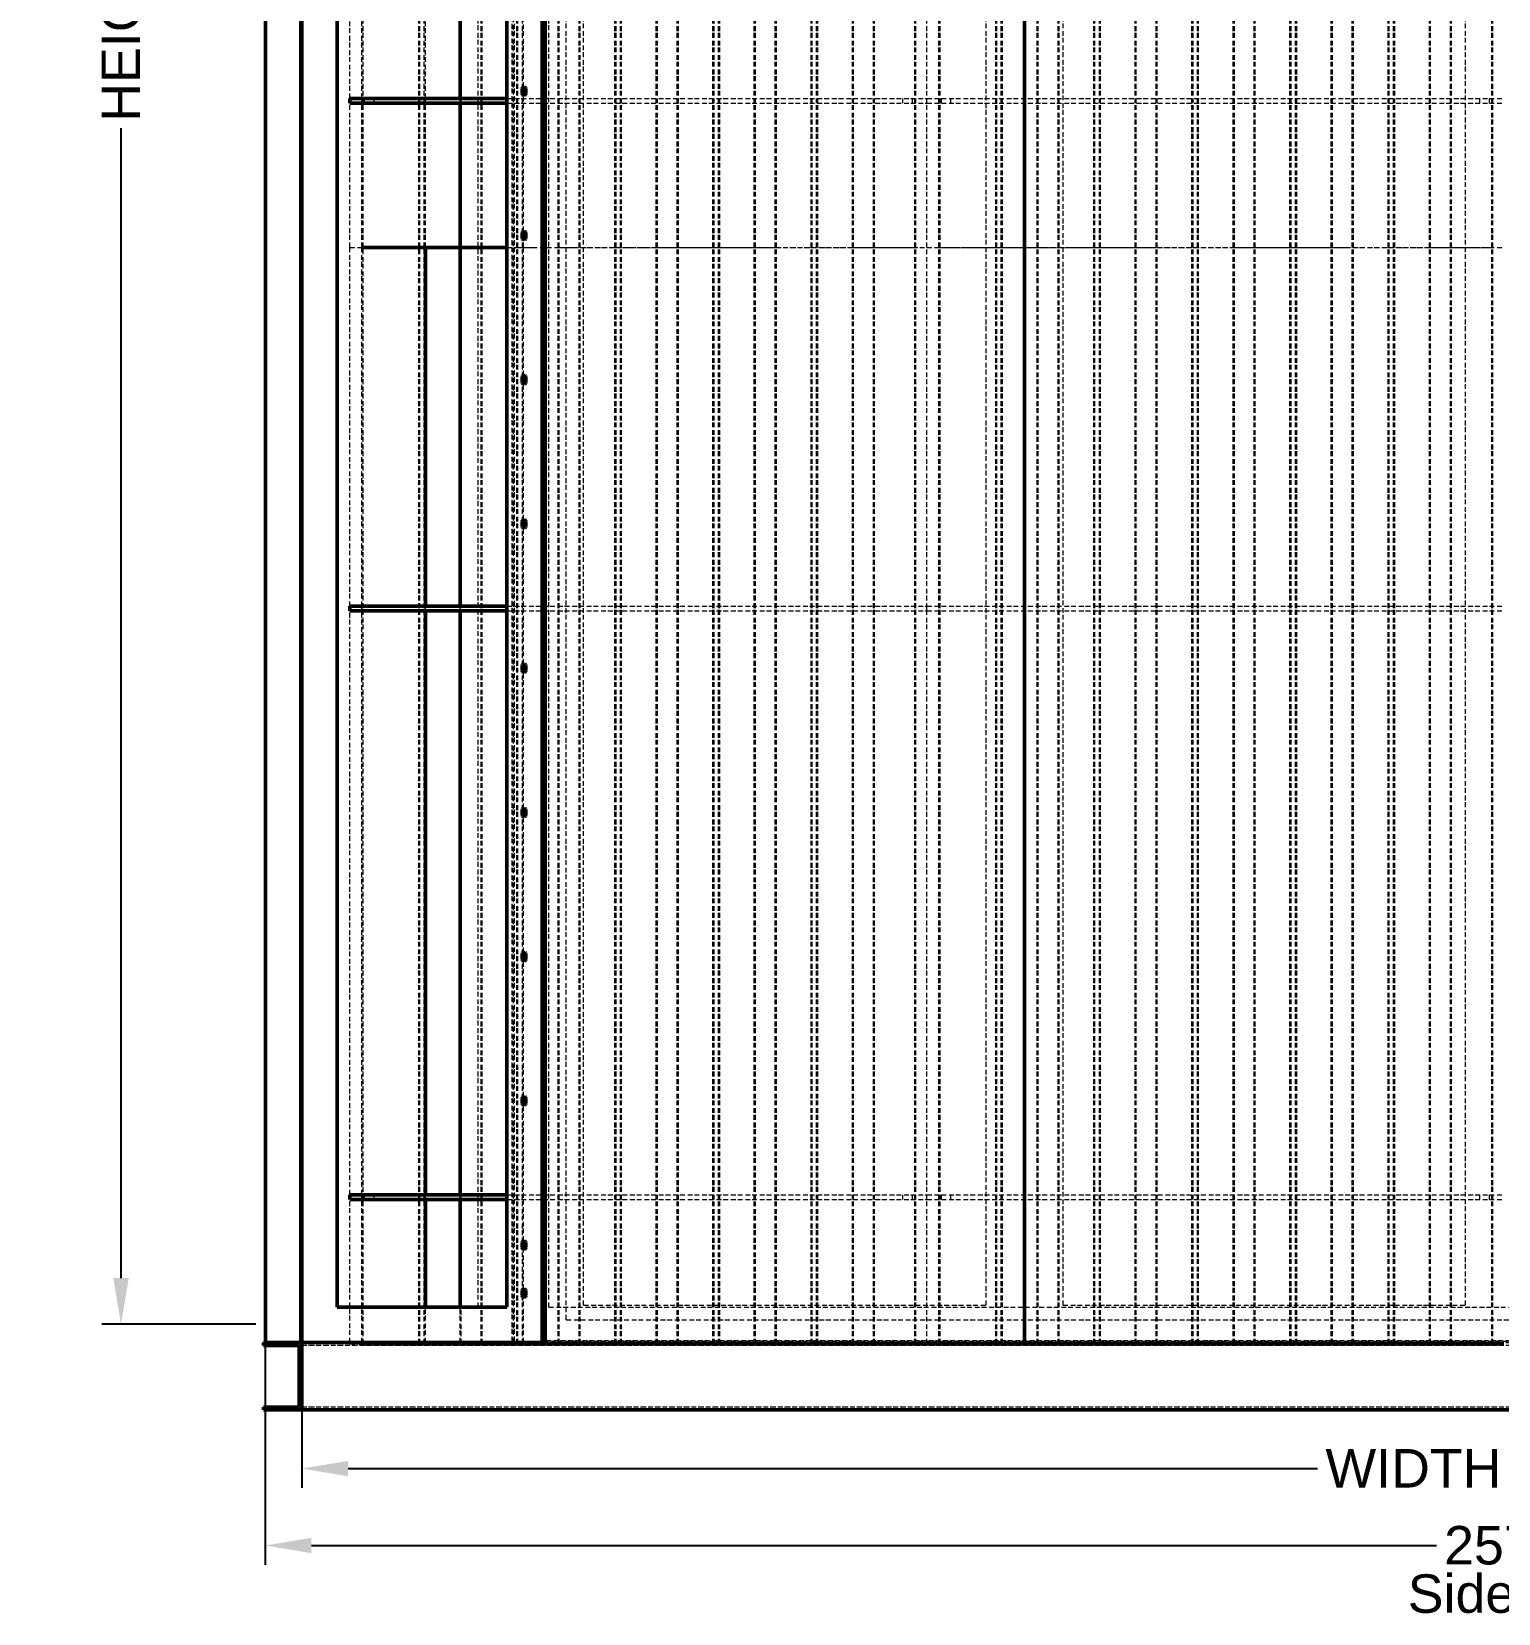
# Model space of a CAD drawing. Header units: millimetres. Extents: x 909 to 14018, y 345 to 10005.
# Drawn here: x 909 to 2434, y 6588 to 8233 of the extents above; entities that cross this region are included whole.
import ezdxf

# ---------------------------------------------------------------- set-up
doc = ezdxf.new("R2010")
doc.units = ezdxf.units.MM
doc.linetypes.add('Hidden', pattern=[15, 5, -3, 5, -2])
for name, color, linetype, lineweight in [('Default', 7, 'Continuous', 50), ('Edges', 7, 'Hidden', 15), ('HiddenEdges', 2, 'Hidden', 15), ('HiddenSilhouettes', 2, 'Hidden', 15), ('HiddenWires', 7, 'Hidden', 15), ('Silhouettes', 7, 'Continuous', 50), ('Wires', 7, 'Hidden', 15)]:
    doc.layers.add(name, color=color, linetype=linetype, lineweight=lineweight)
doc.layers.add('Dimension', color=7, linetype='Continuous', lineweight=50, true_color=0x6495ed)
doc.styles.add('Default', font='arial.ttf')
doc.dimstyles.get("Standard").update_dxf_attribs({"dimtxt": 0.18, "dimasz": 0.18, "dimexe": 0.18, "dimexo": 0.0625, "dimgap": 0.09, "dimtad": 0, "dimtih": 1, "dimtoh": 1, "dimdec": 4, "dimzin": 0, "dimdsep": 46, "dimtxsty": 'Standard', "dimcen": 0.09, "dimadec": 0, "dimazin": 0, "dimtfac": 1, "dimtdec": 4, "dimtofl": 0, "dimtmove": 0, "dimatfit": 3, "dimfxl": 1, "dimtolj": 1, "dimtzin": 0, "dimarcsym": 0})

# ---------------------------------------------------------------- blocks, each defined once
blk = doc.blocks.new('Left')
at = {"layer": 'Edges'}
for points in [[(-1187.5, -175.2, 0), (-1187.5, 431.8, 0)], [(-1121.5, -175.2, 0), (-1121.5, 431.8, 0)], [(-1019.5, -172.1, 0), (-1019.5, -163.3, 0)], [(-1187.5, -330.2, 0), (-1187.5, -180.2, 0)], [(-1121.5, -330.2, 0), (-1121.5, -180.2, 0)], [(-1019.5, -322.1, 0), (-1019.5, -313.3, 0)], [(-1187.5, -703.2, 0), (-1187.5, -330.2, 0)], [(-1187.5, -1315.2, 0), (-1187.5, -708.2, 0)], [(-1187.5, -1432.2, 0), (-1187.5, -1320.2, 0)], [(-1187.5, -1470.2, 0), (-1187.5, -1469, 0)]]:
    blk.add_polyline3d(points, dxfattribs=at)
at = {"layer": 'HiddenEdges'}
for points in [[(-1286.8, -1467.8, 0), (-1286.8, 919.8, 0)], [(-1248.8, -1467.8, 0), (-1248.8, 919.8, 0)], [(-1031.2, -1467.8, 0), (-1031.2, 919.8, 0)], [(-1028.8, -1467.8, 0), (-1028.8, 919.8, 0)], [(-1128.5, -330.2, 0), (-1128.5, 809.8, 0)], [(-1127.3, -330.2, 0), (-1127.3, 809.8, 0)], [(-1122.7, -330.2, 0), (-1122.7, 809.8, 0)], [(-1063.7, -330.2, 0), (-1063.7, 809.8, 0)], [(-1062.5, -330.2, 0), (-1062.5, 809.8, 0)], [(-1026.5, -330.2, 0), (-1026.5, 809.8, 0)], [(-1025.3, -330.2, 0), (-1025.3, 809.8, 0)], [(-961.7, -330.2, 0), (-961.7, 809.8, 0)], [(-960.5, -330.2, 0), (-960.5, 809.8, 0)], [(-924.5, -330.2, 0), (-924.5, 809.8, 0)], [(-859.7, -330.2, 0), (-859.7, 809.8, 0)], [(-858.5, -330.2, 0), (-858.5, 809.8, 0)], [(-822.5, -330.2, 0), (-822.5, 809.8, 0)], [(-821.3, -330.2, 0), (-821.3, 809.8, 0)], [(-757.7, -330.2, 0), (-757.7, 809.8, 0)], [(-756.5, -330.2, 0), (-756.5, 809.8, 0)], [(-719.3, -330.2, 0), (-719.3, 809.8, 0)], [(-655.7, -330.2, 0), (-655.7, 809.8, 0)], [(-654.5, -330.2, 0), (-654.5, 809.8, 0)], [(-528.5, -330.2, 0), (-528.5, 809.8, 0)], [(-527.3, -330.2, 0), (-527.3, 809.8, 0)], [(-522.7, -330.2, 0), (-522.7, 809.8, 0)], [(-462.5, -330.2, 0), (-462.5, 809.8, 0)], [(-426.5, -330.2, 0), (-426.5, 809.8, 0)], [(-425.3, -330.2, 0), (-425.3, 809.8, 0)], [(-361.7, -330.2, 0), (-361.7, 809.8, 0)], [(-324.5, -330.2, 0), (-324.5, 809.8, 0)], [(-259.7, -330.2, 0), (-259.7, 809.8, 0)], [(-258.5, -330.2, 0), (-258.5, 809.8, 0)], [(-222.5, -330.2, 0), (-222.5, 809.8, 0)], [(-221.3, -330.2, 0), (-221.3, 809.8, 0)], [(-157.7, -330.2, 0), (-157.7, 809.8, 0)], [(-156.5, -330.2, 0), (-156.5, 809.8, 0)], [(-119.3, -330.2, 0), (-119.3, 809.8, 0)], [(-55.7, -330.2, 0), (-55.7, 809.8, 0)], [(-54.5, -330.2, 0), (-54.5, 809.8, 0)], [(-1248.8, -1467.8, 0), (-1248.8, 529.8, 0)], [(-1001.2, -1467.8, 0), (-1001.2, 529.8, 0)], [(-997, -1467.2, 0), (-997, 526.8, 0)], [(-983.5, -330.2, 0), (-983.5, 529.8, 0)], [(-917.5, -330.2, 0), (-917.5, 529.8, 0)], [(-881.5, -330.2, 0), (-881.5, 529.8, 0)], [(-779.5, -330.2, 0), (-779.5, 529.8, 0)], [(-713.5, -330.2, 0), (-713.5, 529.8, 0)], [(-677.5, -330.2, 0), (-677.5, 529.8, 0)], [(-611.5, -330.2, 0), (-611.5, 529.8, 0)], [(-587.5, -330.2, 0), (-587.5, 529.8, 0)], [(-521.5, -330.2, 0), (-521.5, 529.8, 0)], [(-419.5, -330.2, 0), (-419.5, 529.8, 0)], [(-383.5, -330.2, 0), (-383.5, 529.8, 0)], [(-317.5, -330.2, 0), (-317.5, 529.8, 0)], [(-281.5, -330.2, 0), (-281.5, 529.8, 0)], [(-179.5, -330.2, 0), (-179.5, 529.8, 0)], [(-113.5, -330.2, 0), (-113.5, 529.8, 0)], [(-77.5, -330.2, 0), (-77.5, 529.8, 0)], [(-11.5, -330.2, 0), (-11.5, 529.8, 0)], [(-1019.5, -163.3, 0), (-1019.5, -22.1, 0)], [(-1187.5, -180.2, 0), (-1187.5, -175.2, 0)], [(-1121.5, -180.2, 0), (-1121.5, -175.2, 0)], [(-1019.5, -313.3, 0), (-1019.5, -172.1, 0)], [(-1019.5, -330.2, 0), (-1019.5, -322.1, 0)], [(-1128.5, -1470.2, 0), (-1128.5, -330.2, 0)], [(-1127.3, -1470.2, 0), (-1127.3, -330.2, 0)], [(-1122.7, -1470.2, 0), (-1122.7, -330.2, 0)], [(-1084.3, -1470.2, 0), (-1084.3, -330.2, 0)], [(-1063.7, -1470.2, 0), (-1063.7, -330.2, 0)], [(-1062.5, -1470.2, 0), (-1062.5, -330.2, 0)], [(-1026.5, -1470.2, 0), (-1026.5, -330.2, 0)], [(-1025.3, -1470.2, 0), (-1025.3, -330.2, 0)], [(-983.5, -1470.2, 0), (-983.5, -330.2, 0)], [(-982.3, -1470.2, 0), (-982.3, -330.2, 0)], [(-961.7, -1470.2, 0), (-961.7, -330.2, 0)], [(-960.5, -1470.2, 0), (-960.5, -330.2, 0)], [(-924.5, -1470.2, 0), (-924.5, -330.2, 0)], [(-917.5, -1470.2, 0), (-917.5, -330.2, 0)], [(-881.5, -1470.2, 0), (-881.5, -330.2, 0)], [(-859.7, -1470.2, 0), (-859.7, -330.2, 0)], [(-858.5, -1470.2, 0), (-858.5, -330.2, 0)], [(-822.5, -1470.2, 0), (-822.5, -330.2, 0)], [(-821.3, -1470.2, 0), (-821.3, -330.2, 0)], [(-816.7, -1470.2, 0), (-816.7, -330.2, 0)], [(-756.5, -1470.2, 0), (-756.5, -330.2, 0)], [(-719.3, -1470.2, 0), (-719.3, -330.2, 0)], [(-713.5, -1470.2, 0), (-713.5, -330.2, 0)], [(-677.5, -1470.2, 0), (-677.5, -330.2, 0)], [(-676.3, -1470.2, 0), (-676.3, -330.2, 0)], [(-655.7, -1470.2, 0), (-655.7, -330.2, 0)], [(-654.5, -1470.2, 0), (-654.5, -330.2, 0)], [(-611.5, -1470.2, 0), (-611.5, -330.2, 0)], [(-587.5, -1470.2, 0), (-587.5, -330.2, 0)], [(-528.5, -1470.2, 0), (-528.5, -330.2, 0)], [(-527.3, -1470.2, 0), (-527.3, -330.2, 0)], [(-521.5, -1470.2, 0), (-521.5, -330.2, 0)], [(-485.5, -1470.2, 0), (-485.5, -330.2, 0)], [(-463.7, -1470.2, 0), (-463.7, -330.2, 0)], [(-462.5, -1470.2, 0), (-462.5, -330.2, 0)], [(-426.5, -1470.2, 0), (-426.5, -330.2, 0)], [(-425.3, -1470.2, 0), (-425.3, -330.2, 0)], [(-420.7, -1470.2, 0), (-420.7, -330.2, 0)], [(-419.5, -1470.2, 0), (-419.5, -330.2, 0)], [(-361.7, -1470.2, 0), (-361.7, -330.2, 0)], [(-324.5, -1470.2, 0), (-324.5, -330.2, 0)], [(-317.5, -1470.2, 0), (-317.5, -330.2, 0)], [(-281.5, -1470.2, 0), (-281.5, -330.2, 0)], [(-259.7, -1470.2, 0), (-259.7, -330.2, 0)], [(-222.5, -1470.2, 0), (-222.5, -330.2, 0)], [(-179.5, -1470.2, 0), (-179.5, -330.2, 0)], [(-157.7, -1470.2, 0), (-157.7, -330.2, 0)], [(-156.5, -1470.2, 0), (-156.5, -330.2, 0)], [(-119.3, -1470.2, 0), (-119.3, -330.2, 0)], [(-77.5, -1470.2, 0), (-77.5, -330.2, 0)], [(-55.7, -1470.2, 0), (-55.7, -330.2, 0)], [(-54.5, -1470.2, 0), (-54.5, -330.2, 0)], [(-12.7, -1470.2, 0), (-12.7, -330.2, 0)], [(-11.5, -1470.2, 0), (-11.5, -330.2, 0)], [(-1187.5, -708.2, 0), (-1187.5, -703.2, 0)], [(-1187.5, -1320.2, 0), (-1187.5, -1315.2, 0)], [(-1187.5, -1469, 0), (-1187.5, -1432.2, 0)], [(-1286.8, -1454, 0), (-1288, -1454, 0)], [(1290, -1469, 0), (-1290, -1469, 0)], [(1290, -1472, 0), (-1290, -1472, 0)], [(-1250, -1467.8, 0), (-1286.8, -1467.8, 0)], [(1253, -1472, 0), (-1253, -1472, 0)], [(-1001.2, -1467.8, 0), (-1248.8, -1467.8, 0)], [(108.8, -1467.8, 0), (-1028.8, -1467.8, 0)], [(997, -1467.2, 0), (-997, -1467.2, 0)], [(1290, -1536, 0), (-1290, -1536, 0)], [(1290, -1539, 0), (-1290, -1539, 0)], [(1253, -1536, 0), (-1253, -1536, 0)]]:
    blk.add_polyline3d(points, dxfattribs=at)
at = {"layer": 'HiddenSilhouettes'}
for points in [[(-1186.3, -330.2, 0), (-1186.3, 809.8, 0)], [(-1084.3, -330.2, 0), (-1084.3, 809.8, 0)], [(-1066.8, -1432.2, 0), (-1066.8, 809.8, 0)], [(-1030, -1469, 0), (-1030, 809.8, 0)], [(-1020.7, -330.2, 0), (-1020.7, 809.8, 0)], [(-993.2, -1432.2, 0), (-993.2, 809.8, 0)], [(-982.3, -330.2, 0), (-982.3, 809.8, 0)], [(-923.3, -330.2, 0), (-923.3, 809.8, 0)], [(-918.7, -330.2, 0), (-918.7, 809.8, 0)], [(-880.3, -330.2, 0), (-880.3, 809.8, 0)], [(-816.7, -330.2, 0), (-816.7, 809.8, 0)], [(-778.3, -330.2, 0), (-778.3, 809.8, 0)], [(-720.5, -330.2, 0), (-720.5, 809.8, 0)], [(-714.7, -330.2, 0), (-714.7, 809.8, 0)], [(-676.3, -330.2, 0), (-676.3, 809.8, 0)], [(-612.7, -330.2, 0), (-612.7, 809.8, 0)], [(-586.3, -330.2, 0), (-586.3, 809.8, 0)], [(-484.3, -330.2, 0), (-484.3, 809.8, 0)], [(-463.7, -330.2, 0), (-463.7, 809.8, 0)], [(-420.7, -330.2, 0), (-420.7, 809.8, 0)], [(-382.3, -330.2, 0), (-382.3, 809.8, 0)], [(-360.5, -330.2, 0), (-360.5, 809.8, 0)], [(-323.3, -330.2, 0), (-323.3, 809.8, 0)], [(-318.7, -330.2, 0), (-318.7, 809.8, 0)], [(-280.3, -330.2, 0), (-280.3, 809.8, 0)], [(-216.7, -330.2, 0), (-216.7, 809.8, 0)], [(-178.3, -330.2, 0), (-178.3, 809.8, 0)], [(-120.5, -330.2, 0), (-120.5, 809.8, 0)], [(-114.7, -330.2, 0), (-114.7, 809.8, 0)], [(-76.3, -330.2, 0), (-76.3, 809.8, 0)], [(-12.7, -330.2, 0), (-12.7, 809.8, 0)], [(-815.5, -330.2, 0), (-815.5, 529.8, 0)], [(-485.5, -330.2, 0), (-485.5, 529.8, 0)], [(-215.5, -330.2, 0), (-215.5, 529.8, 0)], [(-975, -1445.2, 0), (-975, 504.8, 0)], [(-957, -1430.2, 0), (-957, 483.8, 0)], [(-538.5, -1430.2, 0), (-538.5, 483.8, 0)], [(-458.5, -1430.2, 0), (-458.5, 483.8, 0)], [(-40, -1430.2, 0), (-40, 483.8, 0)], [(-1185, -180.2, 0), (-1185, -175.2, 0)], [(-1175, -180.2, 0), (-1175, -175.2, 0)], [(-1085.5, -180.2, 0), (-1085.5, -175.2, 0)], [(-1036.8, -175.2, 0), (-600, -175.2, 0)], [(-1036.8, -180.2, 0), (-600, -180.2, 0)], [(-625, -180.2, 0), (-625, -175.2, 0)], [(-615, -180.2, 0), (-615, -175.2, 0)], [(-600, -175.2, 0), (0, -175.2, 0)], [(-600, -180.2, 0), (-600, -175.2, 0)], [(-600, -180.2, 0), (0, -180.2, 0)], [(-585, -180.2, 0), (-585, -175.2, 0)], [(-575, -180.2, 0), (-575, -175.2, 0)], [(-25, -180.2, 0), (-25, -175.2, 0)], [(-15, -180.2, 0), (-15, -175.2, 0)], [(-1186.3, -1470.2, 0), (-1186.3, -330.2, 0)], [(-1128.5, -330.2, 0), (-1062.5, -330.2, 0)], [(-1127.3, -330.2, 0), (-1121.5, -330.2, 0)], [(-1085.5, -330.2, 0), (-1063.7, -330.2, 0)], [(-1036.8, -330.2, 0), (-1019.5, -330.2, 0)], [(-1026.5, -330.2, 0), (-1007.8, -330.2, 0)], [(-1025.3, -330.2, 0), (-967.5, -330.2, 0)], [(-1020.7, -1470.2, 0), (-1020.7, -330.2, 0)], [(-1019.5, -463.3, 0), (-1019.5, -330.2, 0)], [(-983.5, -330.2, 0), (-917.5, -330.2, 0)], [(-924.5, -330.2, 0), (-858.5, -330.2, 0)], [(-923.3, -1470.2, 0), (-923.3, -330.2, 0)], [(-923.3, -330.2, 0), (-859.7, -330.2, 0)], [(-918.7, -1470.2, 0), (-918.7, -330.2, 0)], [(-881.5, -330.2, 0), (-815.5, -330.2, 0)], [(-880.3, -1470.2, 0), (-880.3, -330.2, 0)], [(-822.5, -330.2, 0), (-756.5, -330.2, 0)], [(-821.3, -330.2, 0), (-757.7, -330.2, 0)], [(-815.5, -1470.2, 0), (-815.5, -330.2, 0)], [(-779.5, -330.2, 0), (-713.5, -330.2, 0)], [(-779.5, -1470.2, 0), (-779.5, -330.2, 0)], [(-778.3, -1470.2, 0), (-778.3, -330.2, 0)], [(-757.7, -1470.2, 0), (-757.7, -330.2, 0)], [(-720.5, -1470.2, 0), (-720.5, -330.2, 0)], [(-720.5, -330.2, 0), (-654.5, -330.2, 0)], [(-719.3, -330.2, 0), (-655.7, -330.2, 0)], [(-714.7, -1470.2, 0), (-714.7, -330.2, 0)], [(-677.5, -330.2, 0), (-611.5, -330.2, 0)], [(-612.7, -1470.2, 0), (-612.7, -330.2, 0)], [(-587.5, -330.2, 0), (-521.5, -330.2, 0)], [(-586.3, -1470.2, 0), (-586.3, -330.2, 0)], [(-528.5, -330.2, 0), (-483.7, -330.2, 0)], [(-527.3, -330.2, 0), (-483.7, -330.2, 0)], [(-522.7, -1470.2, 0), (-522.7, -330.2, 0)], [(-485.5, -330.2, 0), (-419.5, -330.2, 0)], [(-484.3, -1470.2, 0), (-484.3, -330.2, 0)], [(-426.5, -330.2, 0), (-360.5, -330.2, 0)], [(-425.3, -330.2, 0), (-361.7, -330.2, 0)], [(-383.5, -330.2, 0), (-317.5, -330.2, 0)], [(-383.5, -1470.2, 0), (-383.5, -330.2, 0)], [(-382.3, -1470.2, 0), (-382.3, -330.2, 0)], [(-360.5, -1470.2, 0), (-360.5, -330.2, 0)], [(-323.3, -1470.2, 0), (-323.3, -330.2, 0)], [(-322.5, -330.2, 0), (-259.7, -330.2, 0)], [(-322.5, -330.2, 0), (-258.5, -330.2, 0)], [(-318.7, -1470.2, 0), (-318.7, -330.2, 0)], [(-281.5, -330.2, 0), (-215.5, -330.2, 0)], [(-280.3, -1470.2, 0), (-280.3, -330.2, 0)], [(-258.5, -1470.2, 0), (-258.5, -330.2, 0)], [(-222.5, -330.2, 0), (-161.2, -330.2, 0)], [(-221.3, -1470.2, 0), (-221.3, -330.2, 0)], [(-221.3, -330.2, 0), (-161.2, -330.2, 0)], [(-216.7, -1470.2, 0), (-216.7, -330.2, 0)], [(-215.5, -1470.2, 0), (-215.5, -330.2, 0)], [(-179.5, -330.2, 0), (-113.5, -330.2, 0)], [(-178.3, -1470.2, 0), (-178.3, -330.2, 0)], [(-120.5, -1470.2, 0), (-120.5, -330.2, 0)], [(-120.5, -330.2, 0), (-54.5, -330.2, 0)], [(-119.3, -330.2, 0), (-55.7, -330.2, 0)], [(-114.7, -1470.2, 0), (-114.7, -330.2, 0)], [(-113.5, -1470.2, 0), (-113.5, -330.2, 0)], [(-77.5, -330.2, 0), (-11.5, -330.2, 0)], [(-76.3, -1470.2, 0), (-76.3, -330.2, 0)], [(-1019.5, -613.3, 0), (-1019.5, -472.1, 0)], [(-1019.5, -763.3, 0), (-1019.5, -622.1, 0)], [(-1121.5, -708.2, 0), (-1121.5, -703.2, 0)], [(-1085.5, -708.2, 0), (-1085.5, -703.2, 0)], [(-1036.8, -703.2, 0), (-600, -703.2, 0)], [(-600, -703.2, 0), (0, -703.2, 0)], [(-600, -708.2, 0), (-600, -703.2, 0)], [(-1036.8, -708.2, 0), (-600, -708.2, 0)], [(-600, -708.2, 0), (0, -708.2, 0)], [(-1019.5, -913.3, 0), (-1019.5, -772.1, 0)], [(-1019.5, -1063.3, 0), (-1019.5, -922.1, 0)], [(-1019.5, -1213.3, 0), (-1019.5, -1072.1, 0)], [(-1019.5, -1363.3, 0), (-1019.5, -1222.1, 0)], [(-1185, -1320.2, 0), (-1185, -1315.2, 0)], [(-1175, -1320.2, 0), (-1175, -1315.2, 0)], [(-1121.5, -1320.2, 0), (-1121.5, -1315.2, 0)], [(-1085.5, -1320.2, 0), (-1085.5, -1315.2, 0)], [(-1036.8, -1315.2, 0), (-600, -1315.2, 0)], [(-625, -1320.2, 0), (-625, -1315.2, 0)], [(-615, -1320.2, 0), (-615, -1315.2, 0)], [(-600, -1315.2, 0), (0, -1315.2, 0)], [(-600, -1320.2, 0), (-600, -1315.2, 0)], [(-585, -1320.2, 0), (-585, -1315.2, 0)], [(-575, -1320.2, 0), (-575, -1315.2, 0)], [(-25, -1320.2, 0), (-25, -1315.2, 0)], [(-15, -1320.2, 0), (-15, -1315.2, 0)], [(-1036.8, -1320.2, 0), (-600, -1320.2, 0)], [(-600, -1320.2, 0), (0, -1320.2, 0)], [(-1019.5, -1413.3, 0), (-1019.5, -1372.1, 0)], [(-1019.5, -1469, 0), (-1019.5, -1422.1, 0)], [(-957, -1430.2, 0), (-538.5, -1430.2, 0)], [(-458.5, -1430.2, 0), (-40, -1430.2, 0)], [(-1121.5, -1469, 0), (-1121.5, -1432.2, 0)], [(-1085.5, -1469, 0), (-1085.5, -1432.2, 0)], [(-993.2, -1432.2, 0), (73.2, -1432.2, 0)], [(-975, -1445.2, 0), (975, -1445.2, 0)], [(-1128.5, -1470.2, 0), (-1062.5, -1470.2, 0)], [(-1127.3, -1470.2, 0), (-1121.5, -1470.2, 0)], [(-1085.5, -1470.2, 0), (-1063.7, -1470.2, 0)], [(-1048.1, -1469, 0), (1048.1, -1469, 0)], [(-1026.5, -1470.2, 0), (-967.5, -1470.2, 0)], [(-1025.3, -1470.2, 0), (-1019.5, -1470.2, 0)], [(-1000, -1470.2, 0), (-967.5, -1470.2, 0)], [(-997, -1470.2, 0), (-967.5, -1470.2, 0)], [(-645, -1470.2, 0), (-483.7, -1470.2, 0)]]:
    blk.add_polyline3d(points, dxfattribs=at)
blk.add_polyline3d([(-1000, -1469, 0)], close=True, dxfattribs=at)
at = {"layer": 'HiddenWires'}
for points in [[(-600, -330.2, 0), (-600, 529.8, 0)], [(-1200, -180.2, 0), (-1200, -175.2, 0)], [(-1187.5, -330.2, 0), (-1007.8, -330.2, 0)], [(-967.5, -330.2, 0), (-600, -330.2, 0)], [(-600, -330.2, 0), (0, -330.2, 0)], [(-600, -1470.2, 0), (-600, -330.2, 0)], [(-1200, -708.2, 0), (-1200, -703.2, 0)], [(-1200, -1320.2, 0), (-1200, -1315.2, 0)], [(-1200, -1469, 0), (-1200, -1432.2, 0)], [(-1187.5, -1470.2, 0), (-967.5, -1470.2, 0)]]:
    blk.add_polyline3d(points, dxfattribs=at)
at = {"layer": 'Silhouettes'}
for points in [[(-1020.7, -164.2), (-1020, -163.5)], [(-1019, -163.2), (-1018, -163.5)], [(-1018, -163.5), (-1017.3, -164.2)], [(-1017.3, -164.2), (-1017, -165.2)], [(-1021, -170.2), (-1021, -165.2)], [(-1018, -171.9), (-1017.3, -171.2)], [(-1017.3, -171.2), (-1017, -170.2)], [(-1021, -320.2), (-1021, -315.2)], [(-1021, -320.2), (-1020.7, -321.2)], [(-1020.7, -314.2), (-1020, -313.5)], [(-1020, -321.9), (-1019, -322.2)], [(-1019, -313.2), (-1018, -313.5)], [(-1019, -322.2), (-1018, -321.9)], [(-1018, -321.9), (-1017.3, -321.2)], [(-1017.3, -314.2), (-1017, -315.2)], [(-1017.3, -321.2), (-1017, -320.2)], [(-1021, -470.2), (-1021, -465.2)], [(-1021, -470.2), (-1020.7, -471.2)], [(-1020.7, -464.2), (-1020, -463.5)], [(-1019, -472.2), (-1018, -471.9)], [(-1018, -463.5), (-1017.3, -464.2)], [(-1017.3, -464.2), (-1017, -465.2)], [(-1021, -620.2), (-1021, -615.2)], [(-1021, -620.2), (-1020.7, -621.2)], [(-1020.7, -614.2), (-1020, -613.5)], [(-1020, -621.9), (-1019, -622.2)], [(-1019, -613.2), (-1018, -613.5)], [(-1019, -622.2), (-1018, -621.9)], [(-1018, -621.9), (-1017.3, -621.2)], [(-1017.3, -614.2), (-1017, -615.2)], [(-1021, -770.2), (-1021, -765.2)], [(-1021, -770.2), (-1020.7, -771.2)], [(-1020.7, -764.2), (-1020, -763.5)], [(-1020, -763.5), (-1019, -763.2)], [(-1018, -771.9), (-1017.3, -771.2)], [(-1017.3, -764.2), (-1017, -765.2)], [(-1021, -920.2), (-1021, -915.2)], [(-1021, -920.2), (-1020.7, -921.2)], [(-1020.7, -914.2), (-1020, -913.5)], [(-1019, -913.2), (-1018, -913.5)], [(-1017.3, -914.2), (-1017, -915.2)], [(-1018, -921.9), (-1017.3, -921.2)], [(-1021, -1070.2), (-1021, -1065.2)], [(-1020.7, -1064.2), (-1020, -1063.5)], [(-1019, -1063.2), (-1018, -1063.5)], [(-1017.3, -1064.2), (-1017, -1065.2)], [(-1021, -1070.2), (-1020.7, -1071.2)], [(-1020.7, -1071.2), (-1020, -1071.9)], [(-1019, -1072.2), (-1018, -1071.9)], [(-1018, -1071.9), (-1017.3, -1071.2)], [(-1021, -1220.2), (-1021, -1215.2)], [(-1019, -1213.2), (-1018, -1213.5)], [(-1017.3, -1214.2), (-1017, -1215.2)], [(-1021, -1220.2), (-1020.7, -1221.2)], [(-1019, -1222.2), (-1018, -1221.9)], [(-1018, -1221.9), (-1017.3, -1221.2)], [(-1020.7, -1364.2), (-1020, -1363.5)], [(-1019, -1363.2), (-1018, -1363.5)], [(-1017.3, -1364.2), (-1017, -1365.2)], [(-1021, -1370.2), (-1021, -1365.2)], [(-1021, -1370.2), (-1020.7, -1371.2)], [(-1019, -1372.2), (-1018, -1371.9)], [(-1020, -1413.5), (-1019, -1413.2)], [(-1019, -1413.2), (-1018, -1413.5)], [(-1017.3, -1414.2), (-1017, -1415.2)], [(-1021, -1420.2), (-1021, -1415.2)], [(-1021, -1420.2), (-1020.7, -1421.2)], [(-1019, -1422.2), (-1018, -1421.9)]]:
    blk.add_lwpolyline(points, dxfattribs=at)
for points in [[(-1288, -1469, 0), (-1288, 921, 0)], [(-1251.2, -1470.2, 0), (-1251.2, 919.8, 0)], [(-1250, -1346.6, 0), (-1250, 921, 0)], [(-1000, -1470.2, 0), (-1000, 529.8, 0)], [(-997, -1470.2, 0), (-997, 523.8, 0)], [(-498.5, -1470.2, 0), (-498.5, 523.8, 0)], [(-1213.2, -1432.2, 0), (-1213.2, 494.2, 0)], [(-1036.8, -1432.2, 0), (-1036.8, 494.2, 0)], [(-1085.5, -175.2, 0), (-1085.5, 431.8, 0)], [(-1021, -165.2, 0), (-1020.7, -164.2, 0)], [(-1020, -163.5, 0), (-1019, -163.2, 0)], [(-1200, -175.2, 0), (-1036.8, -175.2, 0)], [(-1200, -180.2, 0), (-1200, -175.2, 0)], [(-1200, -180.2, 0), (-1036.8, -180.2, 0)], [(-1085.5, -330.2, 0), (-1085.5, -180.2, 0)], [(-1021, -170.2, 0), (-1020.7, -171.2, 0)], [(-1020.7, -171.2, 0), (-1020, -171.9, 0)], [(-1020, -171.9, 0), (-1019, -172.2, 0)], [(-1019, -172.2, 0), (-1018, -171.9, 0)], [(-1017, -170.2, 0), (-1017, -165.2, 0)], [(-1021, -315.2, 0), (-1020.7, -314.2, 0)], [(-1020.7, -321.2, 0), (-1020, -321.9, 0)], [(-1020, -313.5, 0), (-1019, -313.2, 0)], [(-1018, -313.5, 0), (-1017.3, -314.2, 0)], [(-1017, -320.2, 0), (-1017, -315.2, 0)], [(-1187.5, -330.2, 0), (-1121.5, -330.2, 0)], [(-1121.5, -703.2, 0), (-1121.5, -330.2, 0)], [(-1121.5, -330.2, 0), (-1085.5, -330.2, 0)], [(-1085.5, -330.2, 0), (-1036.8, -330.2, 0)], [(-1085.5, -703.2, 0), (-1085.5, -330.2, 0)], [(-1021, -465.2, 0), (-1020.7, -464.2, 0)], [(-1020.7, -471.2, 0), (-1020, -471.9, 0)], [(-1020, -463.5, 0), (-1019, -463.2, 0)], [(-1020, -471.9, 0), (-1019, -472.2, 0)], [(-1019.5, -472.1, 0), (-1019.5, -463.3, 0)], [(-1019, -463.2, 0), (-1018, -463.5, 0)], [(-1018, -471.9, 0), (-1017.3, -471.2, 0)], [(-1017.3, -471.2, 0), (-1017, -470.2, 0)], [(-1017, -470.2, 0), (-1017, -465.2, 0)], [(-1021, -615.2, 0), (-1020.7, -614.2, 0)], [(-1020.7, -621.2, 0), (-1020, -621.9, 0)], [(-1020, -613.5, 0), (-1019, -613.2, 0)], [(-1019.5, -622.1, 0), (-1019.5, -613.3, 0)], [(-1018, -613.5, 0), (-1017.3, -614.2, 0)], [(-1017.3, -621.2, 0), (-1017, -620.2, 0)], [(-1017, -620.2, 0), (-1017, -615.2, 0)], [(-1200, -703.2, 0), (-1036.8, -703.2, 0)], [(-1200, -708.2, 0), (-1200, -703.2, 0)], [(-1200, -708.2, 0), (-1036.8, -708.2, 0)], [(-1121.5, -1315.2, 0), (-1121.5, -708.2, 0)], [(-1085.5, -1315.2, 0), (-1085.5, -708.2, 0)], [(-1021, -765.2, 0), (-1020.7, -764.2, 0)], [(-1020.7, -771.2, 0), (-1020, -771.9, 0)], [(-1020, -771.9, 0), (-1019, -772.2, 0)], [(-1019.5, -772.1, 0), (-1019.5, -763.3, 0)], [(-1019, -763.2, 0), (-1018, -763.5, 0)], [(-1019, -772.2, 0), (-1018, -771.9, 0)], [(-1018, -763.5, 0), (-1017.3, -764.2, 0)], [(-1017.3, -771.2, 0), (-1017, -770.2, 0)], [(-1017, -770.2, 0), (-1017, -765.2, 0)], [(-1021, -915.2, 0), (-1020.7, -914.2, 0)], [(-1020, -913.5, 0), (-1019, -913.2, 0)], [(-1019.5, -922.1, 0), (-1019.5, -913.3, 0)], [(-1018, -913.5, 0), (-1017.3, -914.2, 0)], [(-1017.3, -921.2, 0), (-1017, -920.2, 0)], [(-1017, -920.2, 0), (-1017, -915.2, 0)], [(-1020.7, -921.2, 0), (-1020, -921.9, 0)], [(-1020, -921.9, 0), (-1019, -922.2, 0)], [(-1019, -922.2, 0), (-1018, -921.9, 0)], [(-1021, -1065.2, 0), (-1020.7, -1064.2, 0)], [(-1020, -1063.5, 0), (-1019, -1063.2, 0)], [(-1019.5, -1072.1, 0), (-1019.5, -1063.3, 0)], [(-1018, -1063.5, 0), (-1017.3, -1064.2, 0)], [(-1017, -1070.2, 0), (-1017, -1065.2, 0)], [(-1020, -1071.9, 0), (-1019, -1072.2, 0)], [(-1017.3, -1071.2, 0), (-1017, -1070.2, 0)], [(-1021, -1215.2, 0), (-1020.7, -1214.2, 0)], [(-1020.7, -1214.2, 0), (-1020, -1213.5, 0)], [(-1020, -1213.5, 0), (-1019, -1213.2, 0)], [(-1019.5, -1222.1, 0), (-1019.5, -1213.3, 0)], [(-1018, -1213.5, 0), (-1017.3, -1214.2, 0)], [(-1017, -1220.2, 0), (-1017, -1215.2, 0)], [(-1020.7, -1221.2, 0), (-1020, -1221.9, 0)], [(-1020, -1221.9, 0), (-1019, -1222.2, 0)], [(-1017.3, -1221.2, 0), (-1017, -1220.2, 0)], [(-1200, -1315.2, 0), (-1036.8, -1315.2, 0)], [(-1200, -1320.2, 0), (-1200, -1315.2, 0)], [(-1200, -1320.2, 0), (-1036.8, -1320.2, 0)], [(-1121.5, -1432.2, 0), (-1121.5, -1320.2, 0)], [(-1085.5, -1432.2, 0), (-1085.5, -1320.2, 0)], [(-1250, -1470.2, 0), (-1250, -1346.6, 0)], [(-1021, -1365.2, 0), (-1020.7, -1364.2, 0)], [(-1020, -1363.5, 0), (-1019, -1363.2, 0)], [(-1019.5, -1372.1, 0), (-1019.5, -1363.3, 0)], [(-1018, -1363.5, 0), (-1017.3, -1364.2, 0)], [(-1020.7, -1371.2, 0), (-1020, -1371.9, 0)], [(-1020, -1371.9, 0), (-1019, -1372.2, 0)], [(-1018, -1371.9, 0), (-1017.3, -1371.2, 0)], [(-1017.3, -1371.2, 0), (-1017, -1370.2, 0)], [(-1017, -1370.2, 0), (-1017, -1365.2, 0)], [(-1021, -1415.2, 0), (-1020.7, -1414.2, 0)], [(-1020.7, -1414.2, 0), (-1020, -1413.5, 0)], [(-1019.5, -1422.1, 0), (-1019.5, -1413.3, 0)], [(-1018, -1413.5, 0), (-1017.3, -1414.2, 0)], [(-1020.7, -1421.2, 0), (-1020, -1421.9, 0)], [(-1020, -1421.9, 0), (-1019, -1422.2, 0)], [(-1018, -1421.9, 0), (-1017.3, -1421.2, 0)], [(-1017.3, -1421.2, 0), (-1017, -1420.2, 0)], [(-1017, -1420.2, 0), (-1017, -1415.2, 0)], [(-1213.2, -1432.2, 0), (-1036.8, -1432.2, 0)], [(-1290, -1472, 0), (-1290, -1469, 0)], [(-1290, -1469, 0), (-1250, -1469, 0)], [(-1290, -1472, 0), (-1253, -1472, 0)], [(-1253, -1536, 0), (-1253, -1472, 0)], [(-1251.2, -1470.2, 0), (-1250, -1470.2, 0)], [(-1250, -1539, 0), (-1250, -1469, 0)], [(-1250, -1469, 0), (-1000, -1469, 0)], [(-1187.5, -1470.2, 0), (-1121.5, -1470.2, 0)], [(-1121.5, -1470.2, 0), (-1121.5, -1469, 0)], [(-1121.5, -1470.2, 0), (-1085.5, -1470.2, 0)], [(-1085.5, -1470.2, 0), (-1085.5, -1469, 0)], [(-1085.5, -1470.2, 0), (-1019.5, -1470.2, 0)], [(-1019.5, -1470.2, 0), (-1019.5, -1469, 0)], [(-1019.5, -1470.2, 0), (-1000, -1470.2, 0)], [(-1000, -1470.2, 0), (-997, -1470.2, 0)], [(-997, -1470.2, 0), (-498.5, -1470.2, 0)], [(-498.5, -1470.2, 0), (0, -1470.2, 0)], [(-1290, -1536, 0), (-1253, -1536, 0)], [(-1290, -1539, 0), (-1290, -1536, 0)], [(-1290, -1539, 0), (-1250, -1539, 0)], [(-1250, -1539, 0), (1250, -1539, 0)]]:
    blk.add_polyline3d(points, dxfattribs=at)
for points in [[(-1185, -175.2, 0)], [(-1175, -175.2, 0)], [(-1185, -1315.2, 0)], [(-1175, -1315.2, 0)]]:
    blk.add_polyline3d(points, close=True, dxfattribs=at)
at = {"layer": 'Wires'}
for points in [[(-1200, -175.2, 0), (-1200, 431.8, 0)], [(-1200, -330.2, 0), (-1200, -180.2, 0)], [(-1200, -703.2, 0), (-1200, -330.2, 0)], [(-1200, -330.2, 0), (-1187.5, -330.2, 0)], [(-1200, -1315.2, 0), (-1200, -708.2, 0)], [(-1200, -1432.2, 0), (-1200, -1320.2, 0)], [(-1200, -1470.2, 0), (-1200, -1469, 0)], [(-1200, -1470.2, 0), (-1187.5, -1470.2, 0)]]:
    blk.add_polyline3d(points, dxfattribs=at)
blk = doc.blocks.new('*D13')
at = {"layer": 'Defpoints', "color": 0}
for p in [(1189.8, 6889), (3689.8, 6889), (3689.8, 6739)]:
    blk.add_point(p, dxfattribs=at)
at = {"layer": 'Dimension', "color": 0, "lineweight": -2}
for p, q in [((1189.8, 6879), (1189.8, 6719)), ((3689.8, 6879), (3689.8, 6719)), ((1237.8, 6739), (2246, 6739)), ((3641.8, 6739), (2633.7, 6739))]:
    blk.add_line(p, q, dxfattribs=at)
at = {"layer": 'Dimension', "color": 0}
for points in [[(1237.8, 6747), (1237.8, 6731), (1189.8, 6739)], [(3641.8, 6731), (3641.8, 6747), (3689.8, 6739)]]:
    blk.add_solid(points, dxfattribs=at)
at = {"layer": 'Dimension', "color": 0, "insert": (2439.8, 6739), "char_height": 40, "attachment_point": 5, "style": 'Default'}
blk.add_mtext('\\A1;WIDTH = 2500', dxfattribs=at)
blk = doc.blocks.new('*D14')
at = {"layer": 'Defpoints', "color": 0}
for p in [(1151.8, 6889), (3727.8, 6889), (3727.8, 6659)]:
    blk.add_point(p, dxfattribs=at)
at = {"layer": 'Dimension', "color": 0, "lineweight": -2}
for p, q in [((1151.8, 6879), (1151.8, 6639)), ((3727.8, 6879), (3727.8, 6639)), ((1199.8, 6659), (2369.8, 6659)), ((3679.8, 6659), (2509.9, 6659))]:
    blk.add_line(p, q, dxfattribs=at)
at = {"layer": 'Dimension', "color": 0}
for points in [[(1199.8, 6667), (1199.8, 6651), (1151.8, 6659)], [(3679.8, 6651), (3679.8, 6667), (3727.8, 6659)]]:
    blk.add_solid(points, dxfattribs=at)
at = {"layer": 'Dimension', "color": 0, "insert": (2439.8, 6659), "char_height": 40, "attachment_point": 5, "style": 'Default'}
blk.add_mtext('\\A1;2576', dxfattribs=at)
blk = doc.blocks.new('*D15')
at = {"layer": 'Defpoints', "color": 0}
for p in [(1001.8, 9789), (1151.8, 9789), (1151.8, 6889)]:
    blk.add_point(p, dxfattribs=at)
at = {"layer": 'Dimension', "color": 0, "lineweight": -2}
for p, q in [((1141.8, 9789), (981.8, 9789)), ((1001.8, 9741), (1001.8, 8545)), ((1001.8, 6937), (1001.8, 8133)), ((1141.8, 6889), (981.8, 6889))]:
    blk.add_line(p, q, dxfattribs=at)
at = {"layer": 'Dimension', "color": 0}
for points in [[(1009.8, 9741), (993.8, 9741), (1001.8, 9789)], [(993.8, 6937), (1009.8, 6937), (1001.8, 6889)]]:
    blk.add_solid(points, dxfattribs=at)
at = {"layer": 'Dimension', "color": 0, "insert": (1001.8, 8339), "char_height": 40, "attachment_point": 5, "rotation": 90, "style": 'Default'}
blk.add_mtext('\\A1;HEIGHT = 2900', dxfattribs=at)

msp = doc.modelspace()

# ---------------------------------------------------------------- block references
at = {"layer": 'Default'}
msp.add_blockref('Left', (2439.8333, 8339), dxfattribs=at)

# ---------------------------------------------------------------- texts
at = {"layer": 'Dimension', "style": 'Default'}
msp.add_text('Side View', height=40, dxfattribs=at).set_placement((2339.8333, 6589))

# ---------------------------------------------------------------- dimensions: what is measured, and where the dimension line sits
at = {"layer": 'Dimension'}
dim = msp.add_linear_dim(base=(1001.8333, 9789), p1=(1151.8333, 6889), p2=(1151.8333, 9789), angle=90, text='HEIGHT = <>', dimstyle='Standard', override={"dimscale": 1, "dimtxt": 40, "dimasz": 48, "dimexe": 20, "dimexo": 10, "dimgap": 10, "dimtad": 0, "dimjust": 0, "dimtih": 0, "dimtoh": 0, "dimdec": 3, "dimlfac": 1, "dimzin": 8, "dimlunit": 2, "dimpost": '', "dimtxsty": 'Default', "dimsah": 0, "dimse1": 0, "dimse2": 0, "dimclrt": 0, "dimtol": 0, "dimlim": 0, "dimtp": 0, "dimtm": 0, "dimtfac": 1, "dimtdec": 3, "dimtix": 0, "dimtzin": 8}, dxfattribs=at)
dim.commit()
dim.dimension.update_dxf_attribs({"geometry": '*D15', "text_midpoint": (1001.8333, 8339), "dimtype": 160})
dim = msp.add_linear_dim(base=(3727.8333, 6659), p1=(1151.8333, 6889), p2=(3727.8333, 6889), dimstyle='Standard', override={"dimscale": 1, "dimtxt": 40, "dimasz": 48, "dimexe": 20, "dimexo": 10, "dimgap": 10, "dimtad": 0, "dimjust": 0, "dimtih": 0, "dimtoh": 0, "dimdec": 3, "dimlfac": 1, "dimzin": 8, "dimlunit": 2, "dimpost": '', "dimtxsty": 'Default', "dimsah": 0, "dimse1": 0, "dimse2": 0, "dimclrt": 0, "dimtol": 0, "dimlim": 0, "dimtp": 0, "dimtm": 0, "dimtfac": 1, "dimtdec": 3, "dimtix": 0, "dimtzin": 8}, dxfattribs=at)
dim.commit()
dim.dimension.update_dxf_attribs({"geometry": '*D14', "text_midpoint": (2439.8333, 6659), "dimtype": 160})
dim = msp.add_linear_dim(base=(3689.8333, 6739), p1=(1189.8333, 6889), p2=(3689.8333, 6889), text='WIDTH = <>', dimstyle='Standard', override={"dimscale": 1, "dimtxt": 40, "dimasz": 48, "dimexe": 20, "dimexo": 10, "dimgap": 10, "dimtad": 0, "dimjust": 0, "dimtih": 0, "dimtoh": 0, "dimdec": 3, "dimlfac": 1, "dimzin": 8, "dimlunit": 2, "dimpost": '', "dimtxsty": 'Default', "dimsah": 0, "dimse1": 0, "dimse2": 0, "dimclrt": 0, "dimtol": 0, "dimlim": 0, "dimtp": 0, "dimtm": 0, "dimtfac": 1, "dimtdec": 3, "dimtix": 0, "dimtzin": 8}, dxfattribs=at)
dim.commit()
dim.dimension.update_dxf_attribs({"geometry": '*D13', "text_midpoint": (2439.8333, 6739), "dimtype": 160})

doc.saveas('drawing.dxf')
